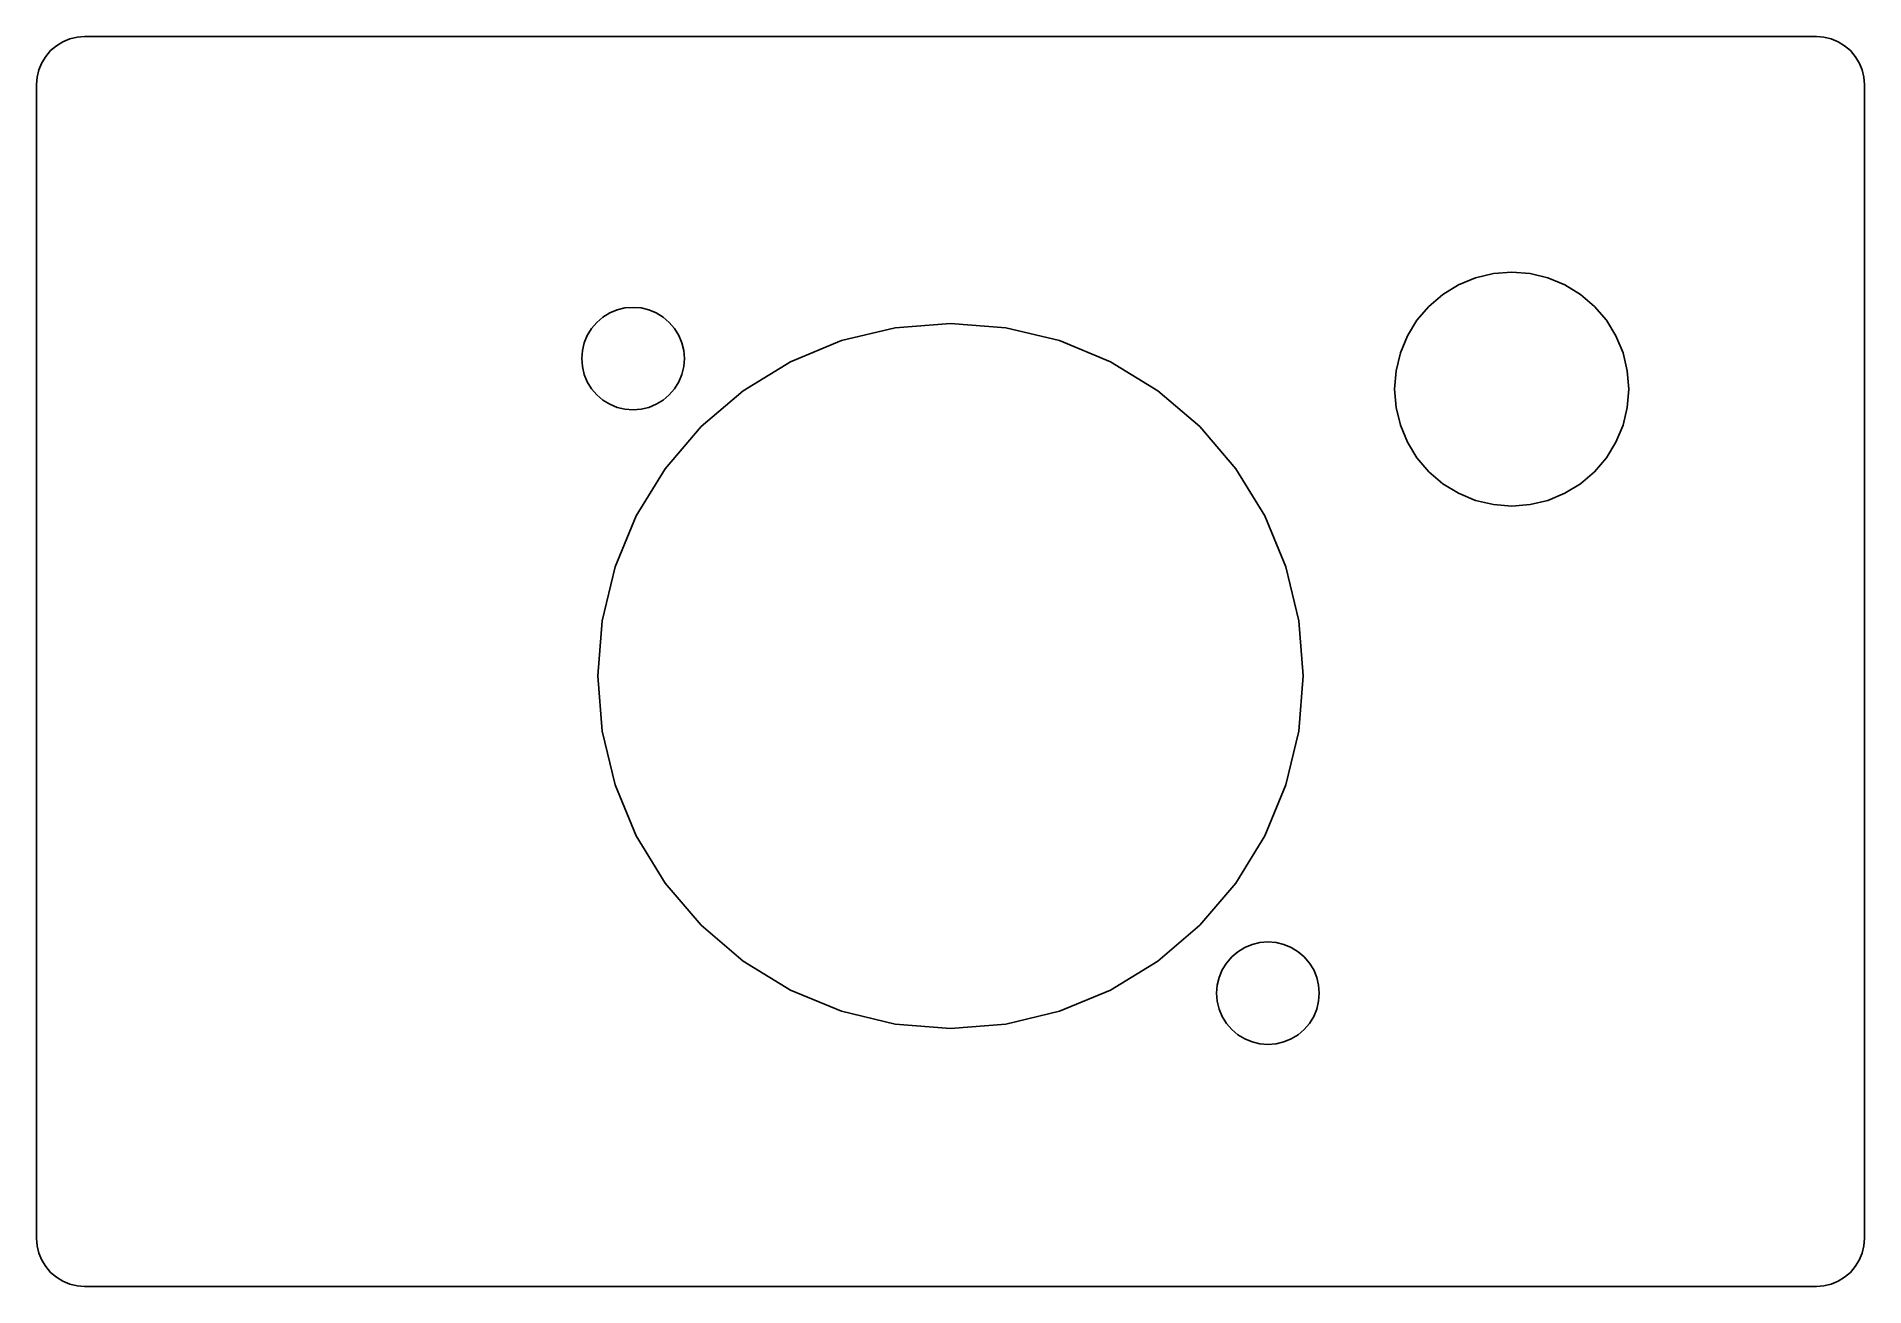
# Model space of a CAD drawing. Header units: metres. Extents: x 0 to 57, y 0 to 39.
import ezdxf

# ---------------------------------------------------------------- set-up
doc = ezdxf.new("R2010")
doc.units = ezdxf.units.M

msp = doc.modelspace()

# ---------------------------------------------------------------- linework, layer by layer
for p, q in [((0.819016, 38.8365), (0.618317, 38.7135)), ((1.03647, 38.9266), (0.819016, 38.8365)), ((1.26535, 38.9815), (1.03647, 38.9266)), ((1.5, 39), (1.26535, 38.9815)), ((55.5, 39), (1.5, 39)), ((55.7346, 38.9815), (55.5, 39)), ((55.9635, 38.9266), (55.7346, 38.9815)), ((56.181, 38.8365), (55.9635, 38.9266)), ((56.3817, 38.7135), (56.181, 38.8365)), ((0.286469, 38.3817), (0.163483, 38.181)), ((0.439346, 38.5607), (0.286469, 38.3817)), ((0.618317, 38.7135), (0.439346, 38.5607)), ((56.5607, 38.5607), (56.3817, 38.7135)), ((56.7135, 38.3817), (56.5607, 38.5607)), ((56.8365, 38.181), (56.7135, 38.3817)), ((0.018463, 37.7346), (0, 37.5)), ((0.07341, 37.9635), (0.018463, 37.7346)), ((0.163483, 38.181), (0.07341, 37.9635)), ((56.9266, 37.9635), (56.8365, 38.181)), ((56.9815, 37.7346), (56.9266, 37.9635)), ((57, 37.5), (56.9815, 37.7346)), ((0, 37.5), (0, 1.5)), ((57, 1.5), (57, 37.5)), ((44.3429, 31.2522), (44.8721, 31.4713)), ((44.8721, 31.4713), (45.429, 31.6051)), ((45.429, 31.6051), (46, 31.65)), ((46, 31.65), (46.571, 31.6051)), ((46.571, 31.6051), (47.1279, 31.4713)), ((47.1279, 31.4713), (47.6571, 31.2522)), ((43.4191, 30.5809), (43.8546, 30.9529)), ((43.8546, 30.9529), (44.3429, 31.2522)), ((47.6571, 31.2522), (48.1454, 30.9529)), ((48.1454, 30.9529), (48.5809, 30.5809)), ((17.4686, 30.0814), (17.6595, 30.2444)), ((17.6595, 30.2444), (17.8736, 30.3756)), ((17.8736, 30.3756), (18.1056, 30.4717)), ((18.1056, 30.4717), (18.3497, 30.5303)), ((18.3497, 30.5303), (18.6, 30.55)), ((18.6, 30.55), (18.8503, 30.5303)), ((18.8503, 30.5303), (19.0944, 30.4717)), ((19.0944, 30.4717), (19.3264, 30.3756)), ((19.3264, 30.3756), (19.5405, 30.2444)), ((19.5405, 30.2444), (19.7314, 30.0814)), ((43.0471, 30.1454), (43.4191, 30.5809)), ((48.5809, 30.5809), (48.9529, 30.1454)), ((17.0783, 29.4444), (17.1744, 29.6764)), ((17.1744, 29.6764), (17.3056, 29.8904)), ((17.3056, 29.8904), (17.4686, 30.0814)), ((19.7314, 30.0814), (19.8944, 29.8904)), ((19.8944, 29.8904), (20.0256, 29.6764)), ((20.0256, 29.6764), (20.1217, 29.4444)), ((25.1008, 29.5116), (26.7792, 29.9146)), ((26.7792, 29.9146), (28.5, 30.05)), ((28.5, 30.05), (30.2208, 29.9146)), ((30.2208, 29.9146), (31.8992, 29.5116)), ((42.5286, 29.1279), (42.7478, 29.6571)), ((42.7478, 29.6571), (43.0471, 30.1454)), ((48.9529, 30.1454), (49.2522, 29.6571)), ((49.2522, 29.6571), (49.4713, 29.1279)), ((17, 28.95), (17.0197, 29.2003)), ((17.0197, 29.2003), (17.0783, 29.4444)), ((20.1217, 29.4444), (20.1803, 29.2003)), ((20.1803, 29.2003), (20.2, 28.95)), ((23.5061, 28.8511), (25.1008, 29.5116)), ((31.8992, 29.5116), (33.4939, 28.8511)), ((42.3949, 28.571), (42.5286, 29.1279)), ((49.4713, 29.1279), (49.6051, 28.571)), ((17.0197, 28.6997), (17, 28.95)), ((17.0783, 28.4556), (17.0197, 28.6997)), ((20.1803, 28.6997), (20.1217, 28.4556)), ((20.2, 28.95), (20.1803, 28.6997)), ((22.0343, 27.9492), (23.5061, 28.8511)), ((33.4939, 28.8511), (34.9656, 27.9492)), ((42.35, 28), (42.3949, 28.571)), ((49.6051, 28.571), (49.65, 28)), ((17.1744, 28.2236), (17.0783, 28.4556)), ((17.3056, 28.0095), (17.1744, 28.2236)), ((17.4686, 27.8186), (17.3056, 28.0095)), ((19.8944, 28.0095), (19.7314, 27.8186)), ((20.0256, 28.2236), (19.8944, 28.0095)), ((20.1217, 28.4556), (20.0256, 28.2236)), ((20.7218, 26.8282), (22.0343, 27.9492)), ((34.9656, 27.9492), (36.2782, 26.8282)), ((42.3949, 27.429), (42.35, 28)), ((49.65, 28), (49.6051, 27.429)), ((17.6595, 27.6556), (17.4686, 27.8186)), ((17.8736, 27.5244), (17.6595, 27.6556)), ((18.1056, 27.4283), (17.8736, 27.5244)), ((18.3497, 27.3697), (18.1056, 27.4283)), ((18.6, 27.35), (18.3497, 27.3697)), ((18.8503, 27.3697), (18.6, 27.35)), ((19.0944, 27.4283), (18.8503, 27.3697)), ((19.3264, 27.5244), (19.0944, 27.4283)), ((19.5405, 27.6556), (19.3264, 27.5244)), ((19.7314, 27.8186), (19.5405, 27.6556)), ((42.5286, 26.8721), (42.3949, 27.429)), ((49.6051, 27.429), (49.4713, 26.8721)), ((19.6008, 25.5156), (20.7218, 26.8282)), ((36.2782, 26.8282), (37.3992, 25.5156)), ((42.7478, 26.3429), (42.5286, 26.8721)), ((49.4713, 26.8721), (49.2522, 26.3429)), ((43.0471, 25.8546), (42.7478, 26.3429)), ((49.2522, 26.3429), (48.9529, 25.8546)), ((43.4191, 25.4191), (43.0471, 25.8546)), ((48.9529, 25.8546), (48.5809, 25.4191)), ((18.6989, 24.0439), (19.6008, 25.5156)), ((37.3992, 25.5156), (38.3011, 24.0439)), ((43.8546, 25.0471), (43.4191, 25.4191)), ((48.5809, 25.4191), (48.1454, 25.0471)), ((44.3429, 24.7478), (43.8546, 25.0471)), ((44.8721, 24.5286), (44.3429, 24.7478)), ((45.429, 24.3949), (44.8721, 24.5286)), ((47.1279, 24.5286), (46.571, 24.3949)), ((47.6571, 24.7478), (47.1279, 24.5286)), ((48.1454, 25.0471), (47.6571, 24.7478)), ((18.0384, 22.4492), (18.6989, 24.0439)), ((38.3011, 24.0439), (38.9616, 22.4492)), ((46, 24.35), (45.429, 24.3949)), ((46.571, 24.3949), (46, 24.35)), ((17.6354, 20.7708), (18.0384, 22.4492)), ((38.9616, 22.4492), (39.3646, 20.7708)), ((17.5, 19.05), (17.6354, 20.7708)), ((39.3646, 20.7708), (39.5, 19.05)), ((17.6354, 17.3292), (17.5, 19.05)), ((39.5, 19.05), (39.3646, 17.3292)), ((18.0384, 15.6508), (17.6354, 17.3292)), ((39.3646, 17.3292), (38.9616, 15.6508)), ((18.6989, 14.0561), (18.0384, 15.6508)), ((38.9616, 15.6508), (38.3011, 14.0561)), ((19.6008, 12.5844), (18.6989, 14.0561)), ((38.3011, 14.0561), (37.3992, 12.5844)), ((20.7218, 11.2718), (19.6008, 12.5844)), ((37.3992, 12.5844), (36.2782, 11.2718)), ((22.0343, 10.1508), (20.7218, 11.2718)), ((36.2782, 11.2718), (34.9656, 10.1508)), ((37.1056, 10.0905), (37.2686, 10.2814)), ((37.2686, 10.2814), (37.4595, 10.4444)), ((37.4595, 10.4444), (37.6736, 10.5756)), ((37.6736, 10.5756), (37.9056, 10.6717)), ((37.9056, 10.6717), (38.1497, 10.7303)), ((38.1497, 10.7303), (38.4, 10.75)), ((38.4, 10.75), (38.6503, 10.7303)), ((38.6503, 10.7303), (38.8944, 10.6717)), ((38.8944, 10.6717), (39.1264, 10.5756)), ((39.1264, 10.5756), (39.3405, 10.4444)), ((39.3405, 10.4444), (39.5314, 10.2814)), ((39.5314, 10.2814), (39.6944, 10.0905)), ((23.5061, 9.24892), (22.0343, 10.1508)), ((34.9656, 10.1508), (33.4939, 9.24892)), ((36.8783, 9.64442), (36.9744, 9.87637)), ((36.9744, 9.87637), (37.1056, 10.0905)), ((39.6944, 10.0905), (39.8256, 9.87637)), ((39.8256, 9.87637), (39.9217, 9.64442)), ((25.1008, 8.58836), (23.5061, 9.24892)), ((33.4939, 9.24892), (31.8992, 8.58836)), ((36.8, 9.14999), (36.8197, 9.40028)), ((36.8197, 8.8997), (36.8, 9.14999)), ((36.8197, 9.40028), (36.8783, 9.64442)), ((39.9217, 9.64442), (39.9803, 9.40028)), ((39.9803, 9.40028), (40, 9.14999)), ((40, 9.14999), (39.9803, 8.8997)), ((26.7792, 8.18542), (25.1008, 8.58836)), ((31.8992, 8.58836), (30.2208, 8.18542)), ((36.8783, 8.65556), (36.8197, 8.8997)), ((36.9744, 8.42361), (36.8783, 8.65556)), ((39.9217, 8.65556), (39.8256, 8.42361)), ((39.9803, 8.8997), (39.9217, 8.65556)), ((28.5, 8.04999), (26.7792, 8.18542)), ((30.2208, 8.18542), (28.5, 8.04999)), ((37.1056, 8.20953), (36.9744, 8.42361)), ((37.2686, 8.01862), (37.1056, 8.20953)), ((37.4595, 7.85556), (37.2686, 8.01862)), ((39.5314, 8.01862), (39.3405, 7.85556)), ((39.6944, 8.20953), (39.5314, 8.01862)), ((39.8256, 8.42361), (39.6944, 8.20953)), ((37.6736, 7.72438), (37.4595, 7.85556)), ((37.9056, 7.6283), (37.6736, 7.72438)), ((38.1497, 7.56969), (37.9056, 7.6283)), ((38.4, 7.54999), (38.1497, 7.56969)), ((38.6503, 7.56969), (38.4, 7.54999)), ((38.8944, 7.6283), (38.6503, 7.56969)), ((39.1264, 7.72438), (38.8944, 7.6283)), ((39.3405, 7.85556), (39.1264, 7.72438)), ((0, 1.5), (0.018463, 1.26535)), ((0.018463, 1.26535), (0.07341, 1.03647)), ((56.9266, 1.03647), (56.9815, 1.26535)), ((56.9815, 1.26535), (57, 1.5)), ((0.07341, 1.03647), (0.163483, 0.819016)), ((0.163483, 0.819016), (0.286469, 0.618317)), ((0.286469, 0.618317), (0.439346, 0.439346)), ((56.5607, 0.439346), (56.7135, 0.618317)), ((56.7135, 0.618317), (56.8365, 0.819016)), ((56.8365, 0.819016), (56.9266, 1.03647)), ((0.439346, 0.439346), (0.618317, 0.286469)), ((0.618317, 0.286469), (0.819016, 0.163483)), ((0.819016, 0.163483), (1.03647, 0.07341)), ((1.03647, 0.07341), (1.26535, 0.018463)), ((1.26535, 0.018463), (1.5, 0)), ((1.5, 0), (55.5, 0)), ((55.5, 0), (55.7346, 0.018463)), ((55.7346, 0.018463), (55.9635, 0.07341)), ((55.9635, 0.07341), (56.181, 0.163483)), ((56.181, 0.163483), (56.3817, 0.286469)), ((56.3817, 0.286469), (56.5607, 0.439346))]:
    msp.add_line(p, q)

doc.saveas('drawing.dxf')
